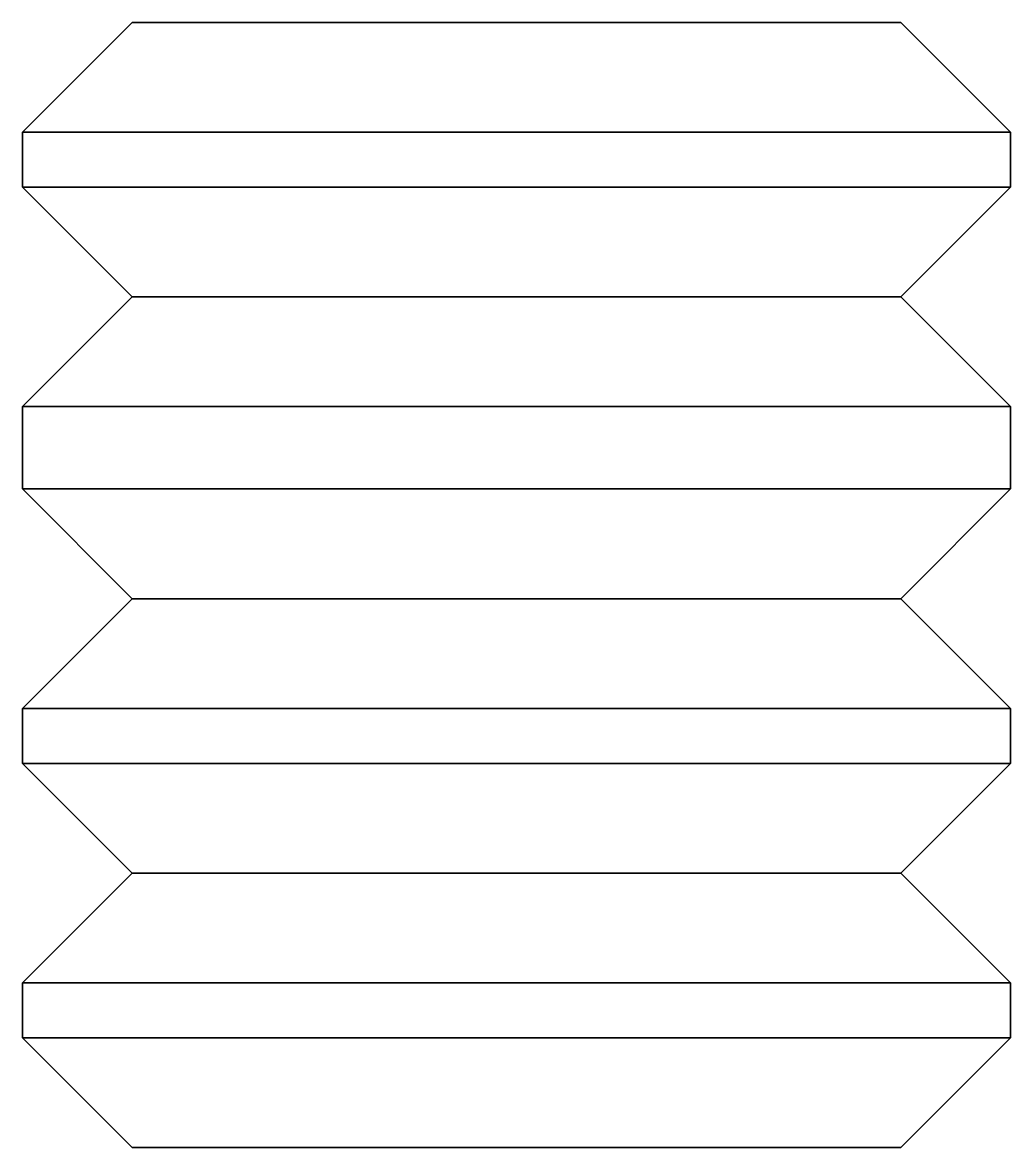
# Model space of a CAD drawing. Header units: millimetres. Extents: x -1 to 401, y -1 to 567.
# Drawn here: x 11.84 to 47.84, y 144.81 to 185.81 of the extents above; entities that cross this region are included whole.
import ezdxf

# ---------------------------------------------------------------- set-up
doc = ezdxf.new("R2010")
doc.units = ezdxf.units.MM
doc.header["$MEASUREMENT"] = 0
doc.layers.add('Visible', color=6, linetype='Continuous', lineweight=35)

msp = doc.modelspace()

# ---------------------------------------------------------------- linework, layer by layer
at = {"layer": 'Visible'}
for p, q in [((11.83977, 181.81276), (15.83977, 185.81276)), ((15.83977, 185.81276), (43.83977, 185.81276)), ((43.83977, 185.81276), (47.83977, 181.81276)), ((29.83977, 181.81276), (11.83977, 181.81276)), ((11.83977, 181.81276), (11.83977, 179.81276)), ((29.83977, 181.81276), (47.83977, 181.81276)), ((47.83977, 181.81276), (47.83977, 179.81276)), ((29.83977, 179.81276), (11.83977, 179.81276)), ((11.83977, 179.81276), (15.83977, 175.81276)), ((29.83977, 179.81276), (47.83977, 179.81276)), ((43.83977, 175.81276), (47.83977, 179.81276)), ((11.83977, 171.81276), (15.83977, 175.81276)), ((15.83977, 175.81276), (43.83977, 175.81276)), ((15.83977, 175.81276), (43.83977, 175.81276)), ((43.83977, 175.81276), (47.83977, 171.81276)), ((29.83977, 171.81276), (11.83977, 171.81276)), ((11.83977, 171.81276), (11.83977, 168.81276)), ((29.83977, 171.81276), (47.83977, 171.81276)), ((47.83977, 171.81276), (47.83977, 168.81276)), ((29.83977, 168.81276), (11.83977, 168.81276)), ((11.83977, 168.81276), (15.83977, 164.81276)), ((29.83977, 168.81276), (47.83977, 168.81276)), ((43.83977, 164.81276), (47.83977, 168.81276)), ((11.83977, 160.81276), (15.83977, 164.81276)), ((15.83977, 164.81276), (43.83977, 164.81276)), ((15.83977, 164.81276), (43.83977, 164.81276)), ((43.83977, 164.81276), (47.83977, 160.81276)), ((29.83977, 160.81276), (11.83977, 160.81276)), ((11.83977, 160.81276), (11.83977, 158.81276)), ((29.83977, 160.81276), (47.83977, 160.81276)), ((47.83977, 160.81276), (47.83977, 158.81276)), ((29.83977, 158.81276), (11.83977, 158.81276)), ((11.83977, 158.81276), (15.83977, 154.81276)), ((29.83977, 158.81276), (47.83977, 158.81276)), ((43.83977, 154.81276), (47.83977, 158.81276)), ((11.83977, 150.81276), (15.83977, 154.81276)), ((15.83977, 154.81276), (43.83977, 154.81276)), ((15.83977, 154.81276), (43.83977, 154.81276)), ((43.83977, 154.81276), (47.83977, 150.81276)), ((29.83977, 150.81276), (11.83977, 150.81276)), ((11.83977, 150.81276), (11.83977, 148.81276)), ((29.83977, 150.81276), (47.83977, 150.81276)), ((47.83977, 150.81276), (47.83977, 148.81276)), ((29.83977, 148.81276), (11.83977, 148.81276)), ((11.83977, 148.81276), (15.83977, 144.81276)), ((29.83977, 148.81276), (47.83977, 148.81276)), ((43.83977, 144.81276), (47.83977, 148.81276)), ((15.83977, 144.81276), (43.83977, 144.81276))]:
    msp.add_line(p, q, dxfattribs=at)

doc.saveas('drawing.dxf')
